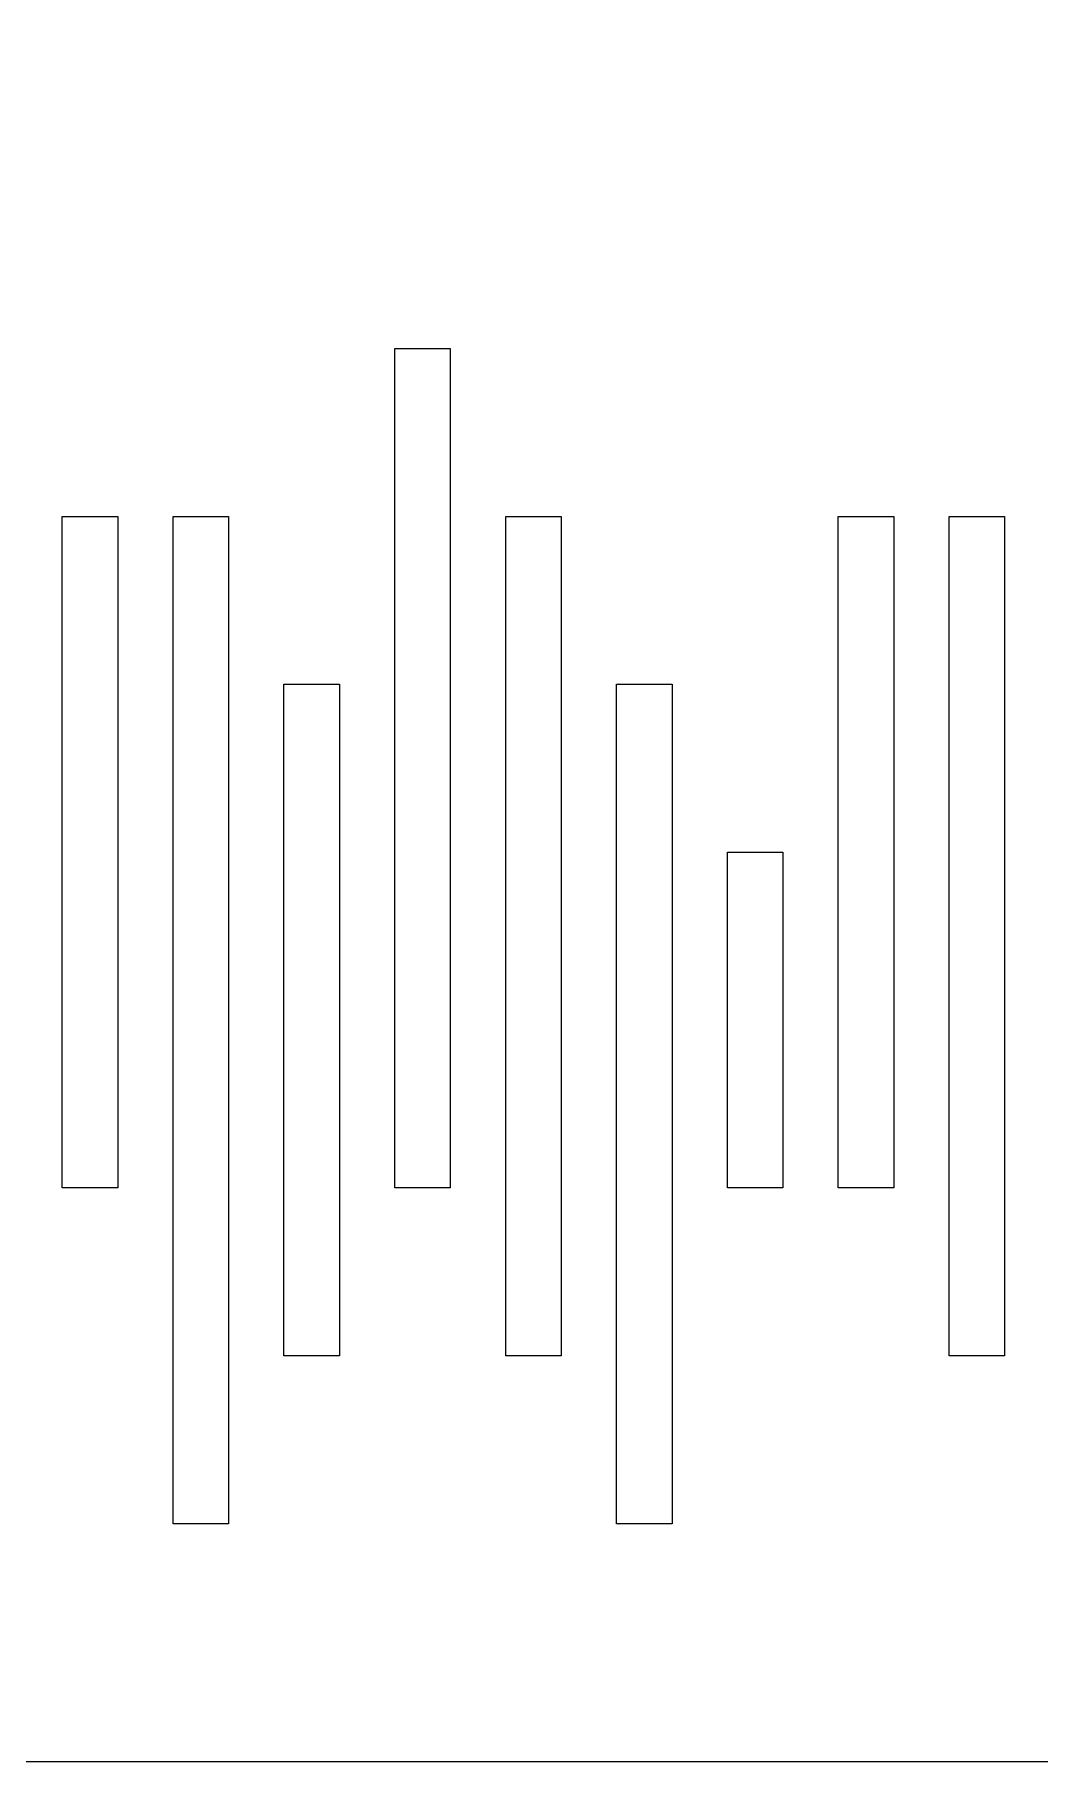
# Model space of a CAD drawing. Header units: metres. Extents: x -2538 to 7610, y -1082 to -498.
# Drawn here: x 6049.8 to 6187.2, y -1081.9 to -845.8 of the extents above; entities that cross this region are included whole.
import ezdxf

# ---------------------------------------------------------------- set-up
doc = ezdxf.new("R2010")
doc.units = ezdxf.units.M
doc.linetypes.add('AUSGEZOGEN', pattern=[0])
doc.layers.add('Standard', color=7, linetype='AUSGEZOGEN', lineweight=25)

msp = doc.modelspace()

# ---------------------------------------------------------------- linework, layer by layer
at = {"layer": 'Standard', "color": 7, "linetype": 'AUSGEZOGEN', "lineweight": 13}
for points in [[(5769.26, -1081.87), (6331.26, -1081.87), (6331.26, -519.87), (5769.26, -519.87), (5769.26, -1081.87)], [(6099.08, -888.71), (6106.66, -888.71), (6106.66, -1003.47), (6099.08, -1003.47), (6099.08, -888.71)], [(6053.6, -911.66), (6061.18, -911.66), (6061.18, -1003.47), (6053.6, -1003.47), (6053.6, -911.66)], [(6068.76, -911.66), (6076.34, -911.66), (6076.34, -1049.37), (6068.76, -1049.37), (6068.76, -911.66)], [(6114.24, -911.66), (6121.82, -911.66), (6121.82, -1026.42), (6114.24, -1026.42), (6114.24, -911.66)], [(6159.72, -911.66), (6167.3, -911.66), (6167.3, -1003.47), (6159.72, -1003.47), (6159.72, -911.66)], [(6174.88, -911.66), (6182.46, -911.66), (6182.46, -1026.42), (6174.88, -1026.42), (6174.88, -911.66)], [(6083.92, -934.61), (6091.5, -934.61), (6091.5, -1026.42), (6083.92, -1026.42), (6083.92, -934.61)], [(6129.4, -934.61), (6136.98, -934.61), (6136.98, -1049.37), (6129.4, -1049.37), (6129.4, -934.61)], [(6144.56, -957.56), (6152.14, -957.56), (6152.14, -1003.47), (6144.56, -1003.47), (6144.56, -957.56)]]:
    msp.add_lwpolyline(points, close=True, dxfattribs=at)

doc.saveas('drawing.dxf')
